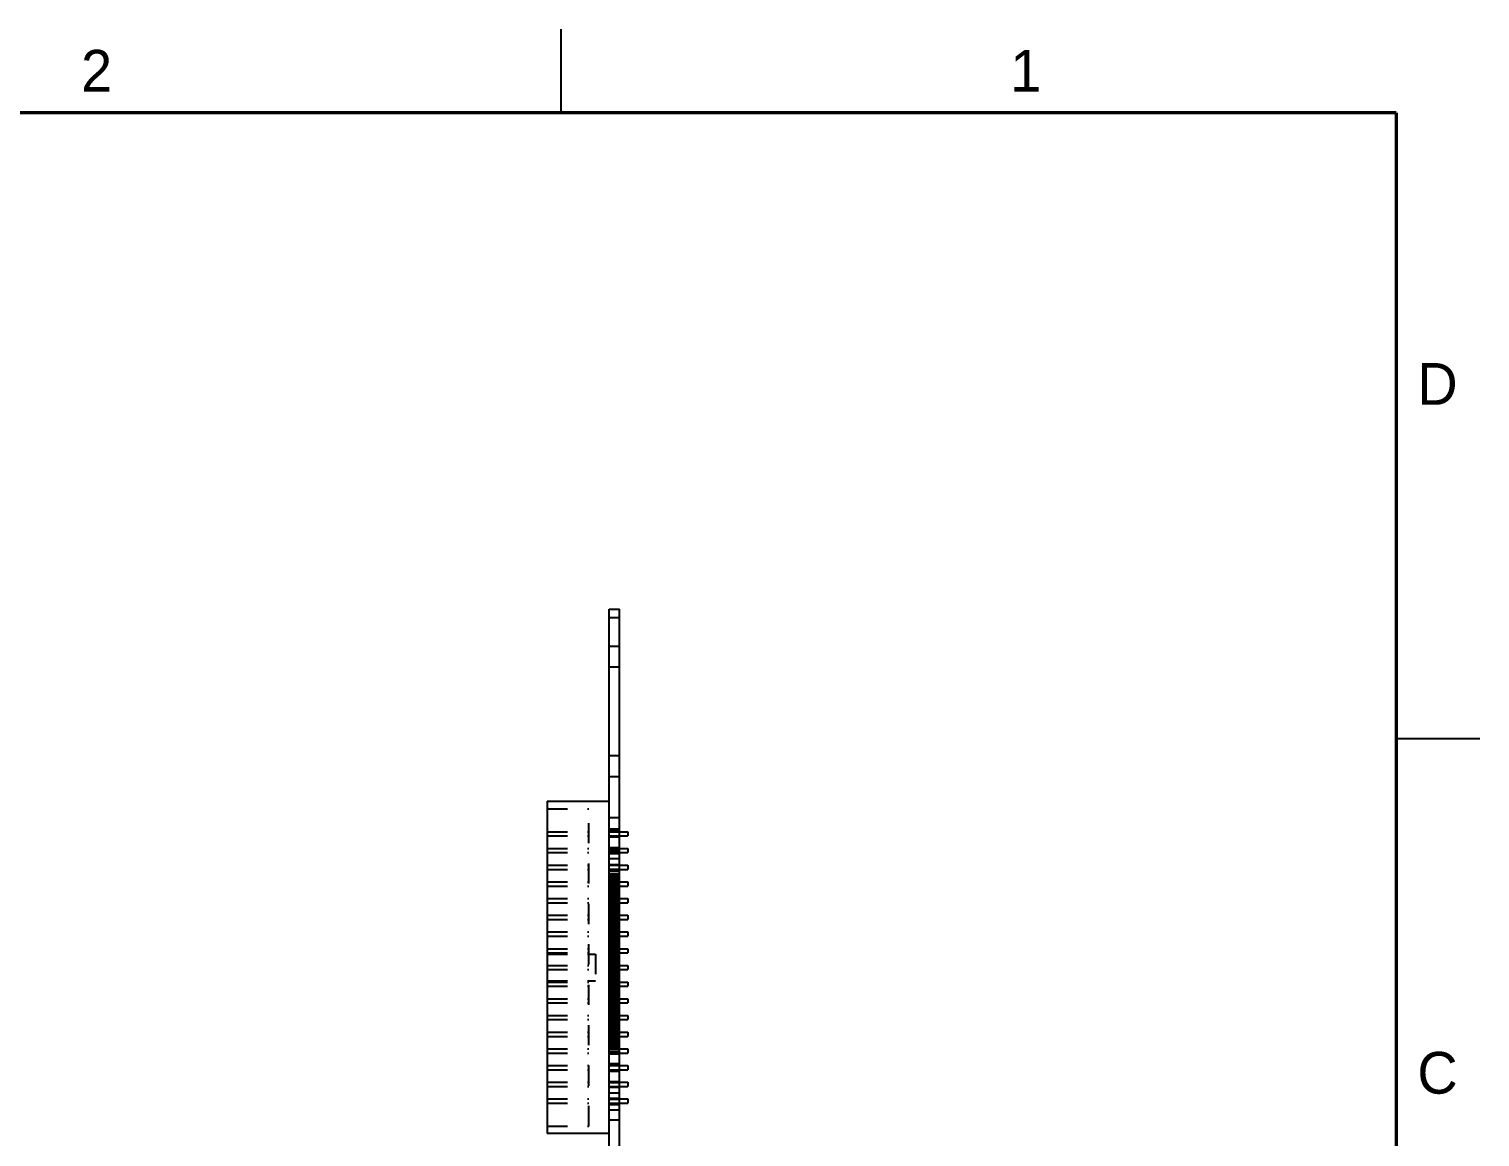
# Model space of a CAD drawing. Header units: inches. Extents: x 0 to 22, y 0 to 17.
# Drawn here: x 13.31 to 22, y 10.37 to 17 of the extents above; entities that cross this region are included whole.
import ezdxf

# ---------------------------------------------------------------- set-up
doc = ezdxf.new("R2010")
doc.units = ezdxf.units.IN
doc.header["$LTSCALE"] = 1.21
doc.header["$MEASUREMENT"] = 0
doc.linetypes.add('HIDDEN', pattern=[0.2, 0.1, -0.1])
doc.layers.get('0').update_dxf_attribs({"linetype": 'CONTINUOUS'})
doc.layers.add('DEFAULT_2', color=8, linetype='HIDDEN')
doc.styles.add('TEXTSTYLE_2', font='txt')

msp = doc.modelspace()

# ---------------------------------------------------------------- linework, layer by layer
at = {"color": 2, "linetype": 'CONTINUOUS'}
for p, q in [((16.5, 16.5), (16.5, 17)), ((22, 12.75), (21.5, 12.75))]:
    msp.add_line(p, q, dxfattribs=at)
at = {"color": 7, "linetype": 'CONTINUOUS'}
for p, q in [((16.7857, 10.1256), (16.7857, 13.5256)), ((16.7857, 13.5256), (16.8477, 13.5256)), ((16.7857, 13.4756), (16.8477, 13.4756)), ((16.8477, 10.1256), (16.8477, 13.5256)), ((16.4157, 12.3756), (16.4157, 10.3856)), ((16.4157, 12.3756), (16.7857, 12.3756)), ((16.8477, 12.1931), (16.8977, 12.1931)), ((16.8477, 12.1681), (16.8977, 12.1681)), ((16.8977, 12.1931), (16.8977, 12.1681)), ((16.8477, 12.0931), (16.8977, 12.0931)), ((16.8977, 12.0931), (16.8977, 12.0681)), ((16.8477, 12.0681), (16.8977, 12.0681)), ((16.8477, 11.9931), (16.8977, 11.9931)), ((16.8977, 11.9931), (16.8977, 11.9681)), ((16.8477, 11.9681), (16.8977, 11.9681)), ((16.8477, 11.8931), (16.8977, 11.8931)), ((16.8477, 11.8681), (16.8977, 11.8681)), ((16.8977, 11.8931), (16.8977, 11.8681)), ((16.8477, 11.7931), (16.8977, 11.7931)), ((16.8477, 11.7681), (16.8977, 11.7681)), ((16.8977, 11.7931), (16.8977, 11.7681)), ((16.8477, 11.6931), (16.8977, 11.6931)), ((16.8477, 11.6681), (16.8977, 11.6681)), ((16.8977, 11.6931), (16.8977, 11.6681)), ((16.8477, 11.5931), (16.8977, 11.5931)), ((16.8477, 11.5681), (16.8977, 11.5681)), ((16.8977, 11.5931), (16.8977, 11.5681)), ((16.8477, 11.4931), (16.8977, 11.4931)), ((16.8477, 11.4681), (16.8977, 11.4681)), ((16.8977, 11.4931), (16.8977, 11.4681)), ((16.8477, 11.3931), (16.8977, 11.3931)), ((16.8977, 11.3931), (16.8977, 11.3681)), ((16.8477, 11.3681), (16.8977, 11.3681)), ((16.8477, 11.2931), (16.8977, 11.2931)), ((16.8977, 11.2931), (16.8977, 11.2681)), ((16.8477, 11.2681), (16.8977, 11.2681)), ((16.8477, 11.1931), (16.8977, 11.1931)), ((16.8477, 11.1681), (16.8977, 11.1681)), ((16.8977, 11.1931), (16.8977, 11.1681)), ((16.8477, 11.0931), (16.8977, 11.0931)), ((16.8477, 11.0681), (16.8977, 11.0681)), ((16.8977, 11.0931), (16.8977, 11.0681)), ((16.8477, 10.9931), (16.8977, 10.9931)), ((16.8477, 10.9681), (16.8977, 10.9681)), ((16.8977, 10.9931), (16.8977, 10.9681)), ((16.8477, 10.8931), (16.8977, 10.8931)), ((16.8477, 10.8681), (16.8977, 10.8681)), ((16.8977, 10.8931), (16.8977, 10.8681)), ((16.8477, 10.7931), (16.8977, 10.7931)), ((16.8977, 10.7931), (16.8977, 10.7681)), ((16.8477, 10.7681), (16.8977, 10.7681)), ((16.8477, 10.6931), (16.8977, 10.6931)), ((16.8977, 10.6931), (16.8977, 10.6681)), ((16.8477, 10.6681), (16.8977, 10.6681)), ((16.8477, 10.5931), (16.8977, 10.5931)), ((16.8477, 10.5681), (16.8977, 10.5681)), ((16.8977, 10.5931), (16.8977, 10.5681)), ((16.7857, 10.3856), (16.4157, 10.3856))]:
    msp.add_line(p, q, dxfattribs=at)
at = {"color": 7, "linetype": 'CONTINUOUS', "const_width": 0.02}
for points in [[(21.5, 16.5), (0.5, 16.5)], [(21.5, 0.5), (21.5, 16.5)]]:
    msp.add_lwpolyline(points, dxfattribs=at)
at = {"layer": 'DEFAULT_2', "color": 8, "linetype": 'HIDDEN'}
for p, q in [((16.8477, 13.3031), (16.7857, 13.3031)), ((16.8477, 13.1781), (16.7857, 13.1781)), ((16.8477, 12.6481), (16.7857, 12.6481)), ((16.8477, 12.5231), (16.7857, 12.5231)), ((16.4157, 12.3306), (16.6657, 12.3306)), ((16.6657, 10.4306), (16.6657, 12.3306)), ((16.8477, 12.2768), (16.7857, 12.2768)), ((16.4157, 12.1931), (16.6657, 12.1931)), ((16.4157, 12.1681), (16.6657, 12.1681)), ((16.8477, 12.2079), (16.7857, 12.2079)), ((16.7857, 12.1981), (16.8477, 12.1981)), ((16.7857, 12.1931), (16.8477, 12.1931)), ((16.7857, 12.1928), (16.8477, 12.1928)), ((16.7857, 12.1683), (16.8477, 12.1683)), ((16.7857, 12.1681), (16.8477, 12.1681)), ((16.7857, 12.1631), (16.8477, 12.1631)), ((16.4157, 12.0931), (16.6657, 12.0931)), ((16.7857, 12.0981), (16.8477, 12.0981)), ((16.7857, 12.0931), (16.8477, 12.0931)), ((16.7857, 12.0928), (16.8477, 12.0928)), ((16.8477, 12.0781), (16.7857, 12.0781)), ((16.4157, 12.0681), (16.6657, 12.0681)), ((16.4157, 11.9931), (16.6657, 11.9931)), ((16.7857, 12.0683), (16.8477, 12.0683)), ((16.7857, 12.0681), (16.8477, 12.0681)), ((16.7857, 12.0631), (16.8477, 12.0631)), ((16.8477, 12.0309), (16.7857, 12.0309)), ((16.7857, 11.9981), (16.8477, 11.9981)), ((16.7857, 11.9931), (16.8477, 11.9931)), ((16.7857, 11.9928), (16.8477, 11.9928)), ((16.4157, 11.9681), (16.6657, 11.9681)), ((16.7857, 11.9683), (16.8477, 11.9683)), ((16.7857, 11.9681), (16.8477, 11.9681)), ((16.7857, 11.9631), (16.8477, 11.9631)), ((16.8477, 11.9579), (16.7857, 11.9579)), ((16.8477, 11.9421), (16.7857, 11.9421)), ((16.8477, 11.9323), (16.7857, 11.9323)), ((16.8477, 11.9264), (16.7857, 11.9264)), ((16.8477, 11.9165), (16.7857, 11.9165)), ((16.8477, 11.9106), (16.7857, 11.9106)), ((16.8477, 11.9008), (16.7857, 11.9008)), ((16.4157, 11.8931), (16.6657, 11.8931)), ((16.4157, 11.8681), (16.6657, 11.8681)), ((16.7857, 11.8981), (16.8477, 11.8981)), ((16.8477, 11.8949), (16.7857, 11.8949)), ((16.7857, 11.8931), (16.8477, 11.8931)), ((16.7857, 11.8928), (16.8477, 11.8928)), ((16.8477, 11.885), (16.7857, 11.885)), ((16.8477, 11.8791), (16.7857, 11.8791)), ((16.8477, 11.8693), (16.7857, 11.8693)), ((16.7857, 11.8683), (16.8477, 11.8683)), ((16.7857, 11.8681), (16.8477, 11.8681)), ((16.8477, 11.8634), (16.7857, 11.8634)), ((16.7857, 11.8631), (16.8477, 11.8631)), ((16.8477, 11.8535), (16.7857, 11.8535)), ((16.8477, 11.8476), (16.7857, 11.8476)), ((16.8477, 11.8378), (16.7857, 11.8378)), ((16.8477, 11.8319), (16.7857, 11.8319)), ((16.8477, 11.822), (16.7857, 11.822)), ((16.8477, 11.8161), (16.7857, 11.8161)), ((16.4157, 11.7931), (16.6657, 11.7931)), ((16.4157, 11.7681), (16.6657, 11.7681)), ((16.8477, 11.8063), (16.7857, 11.8063)), ((16.8477, 11.8004), (16.7857, 11.8004)), ((16.7857, 11.7981), (16.8477, 11.7981)), ((16.7857, 11.7931), (16.8477, 11.7931)), ((16.7857, 11.7928), (16.8477, 11.7928)), ((16.8477, 11.7905), (16.7857, 11.7905)), ((16.8477, 11.7846), (16.7857, 11.7846)), ((16.8477, 11.7748), (16.7857, 11.7748)), ((16.8477, 11.7689), (16.7857, 11.7689)), ((16.7857, 11.7683), (16.8477, 11.7683)), ((16.7857, 11.7681), (16.8477, 11.7681)), ((16.7857, 11.7631), (16.8477, 11.7631)), ((16.8477, 11.759), (16.7857, 11.759)), ((16.8477, 11.7531), (16.7857, 11.7531)), ((16.8477, 11.7433), (16.7857, 11.7433)), ((16.8477, 11.7374), (16.7857, 11.7374)), ((16.8477, 11.7275), (16.7857, 11.7275)), ((16.4157, 11.6931), (16.6657, 11.6931)), ((16.4157, 11.6681), (16.6657, 11.6681)), ((16.8477, 11.7216), (16.7857, 11.7216)), ((16.8477, 11.7118), (16.7857, 11.7118)), ((16.8477, 11.7059), (16.7857, 11.7059)), ((16.7857, 11.6981), (16.8477, 11.6981)), ((16.8477, 11.6961), (16.7857, 11.6961)), ((16.7857, 11.6931), (16.8477, 11.6931)), ((16.7857, 11.6928), (16.8477, 11.6928)), ((16.8477, 11.6901), (16.7857, 11.6901)), ((16.8477, 11.6803), (16.7857, 11.6803)), ((16.8477, 11.6744), (16.7857, 11.6744)), ((16.7857, 11.6683), (16.8477, 11.6683)), ((16.7857, 11.6681), (16.8477, 11.6681)), ((16.8477, 11.6646), (16.7857, 11.6646)), ((16.7857, 11.6631), (16.8477, 11.6631)), ((16.8477, 11.6586), (16.7857, 11.6586)), ((16.8477, 11.6488), (16.7857, 11.6488)), ((16.8477, 11.6429), (16.7857, 11.6429)), ((16.4157, 11.5931), (16.6657, 11.5931)), ((16.4157, 11.5681), (16.6657, 11.5681)), ((16.8477, 11.6331), (16.7857, 11.6331)), ((16.8477, 11.6272), (16.7857, 11.6272)), ((16.8477, 11.6173), (16.7857, 11.6173)), ((16.8477, 11.6114), (16.7857, 11.6114)), ((16.8477, 11.6016), (16.7857, 11.6016)), ((16.7857, 11.5981), (16.8477, 11.5981)), ((16.8477, 11.5957), (16.7857, 11.5957)), ((16.7857, 11.5931), (16.8477, 11.5931)), ((16.7857, 11.5928), (16.8477, 11.5928)), ((16.8477, 11.5858), (16.7857, 11.5858)), ((16.8477, 11.5799), (16.7857, 11.5799)), ((16.8477, 11.5701), (16.7857, 11.5701)), ((16.7857, 11.5683), (16.8477, 11.5683)), ((16.7857, 11.5681), (16.8477, 11.5681)), ((16.8477, 11.5642), (16.7857, 11.5642)), ((16.7857, 11.5631), (16.8477, 11.5631)), ((16.8477, 11.5543), (16.7857, 11.5543)), ((16.4157, 11.4931), (16.6657, 11.4931)), ((16.4157, 11.4681), (16.6657, 11.4681)), ((16.8477, 11.5484), (16.7857, 11.5484)), ((16.8477, 11.5386), (16.7857, 11.5386)), ((16.8477, 11.5327), (16.7857, 11.5327)), ((16.8477, 11.5228), (16.7857, 11.5228)), ((16.8477, 11.5169), (16.7857, 11.5169)), ((16.8477, 11.5071), (16.7857, 11.5071)), ((16.8477, 11.5012), (16.7857, 11.5012)), ((16.7857, 11.4981), (16.8477, 11.4981)), ((16.7857, 11.4931), (16.8477, 11.4931)), ((16.7857, 11.4928), (16.8477, 11.4928)), ((16.8477, 11.4913), (16.7857, 11.4913)), ((16.8477, 11.4854), (16.7857, 11.4854)), ((16.8477, 11.4756), (16.7857, 11.4756)), ((16.8477, 11.4697), (16.7857, 11.4697)), ((16.7857, 11.4683), (16.8477, 11.4683)), ((16.7857, 11.4681), (16.8477, 11.4681)), ((16.4157, 11.4606), (16.7057, 11.4606)), ((16.4157, 11.3931), (16.6657, 11.3931)), ((16.7057, 11.4606), (16.7057, 11.3006)), ((16.7857, 11.4631), (16.8477, 11.4631)), ((16.8477, 11.4598), (16.7857, 11.4598)), ((16.8477, 11.4539), (16.7857, 11.4539)), ((16.8477, 11.4441), (16.7857, 11.4441)), ((16.8477, 11.4382), (16.7857, 11.4382)), ((16.8477, 11.4283), (16.7857, 11.4283)), ((16.8477, 11.4224), (16.7857, 11.4224)), ((16.8477, 11.4126), (16.7857, 11.4126)), ((16.8477, 11.4067), (16.7857, 11.4067)), ((16.7857, 11.3981), (16.8477, 11.3981)), ((16.8477, 11.3968), (16.7857, 11.3968)), ((16.7857, 11.3931), (16.8477, 11.3931)), ((16.7857, 11.3928), (16.8477, 11.3928)), ((16.8477, 11.3909), (16.7857, 11.3909)), ((16.8477, 11.3811), (16.7857, 11.3811)), ((16.4157, 11.3681), (16.6657, 11.3681)), ((16.4157, 11.3006), (16.7057, 11.3006)), ((16.4157, 11.2931), (16.6657, 11.2931)), ((16.8477, 11.3752), (16.7857, 11.3752)), ((16.7857, 11.3683), (16.8477, 11.3683)), ((16.7857, 11.3681), (16.8477, 11.3681)), ((16.8477, 11.3653), (16.7857, 11.3653)), ((16.7857, 11.3631), (16.8477, 11.3631)), ((16.8477, 11.3594), (16.7857, 11.3594)), ((16.8477, 11.3496), (16.7857, 11.3496)), ((16.8477, 11.3437), (16.7857, 11.3437)), ((16.8477, 11.3338), (16.7857, 11.3338)), ((16.8477, 11.3279), (16.7857, 11.3279)), ((16.8477, 11.3181), (16.7857, 11.3181)), ((16.8477, 11.3122), (16.7857, 11.3122)), ((16.8477, 11.3023), (16.7857, 11.3023)), ((16.7857, 11.2981), (16.8477, 11.2981)), ((16.8477, 11.2964), (16.7857, 11.2964)), ((16.7857, 11.2931), (16.8477, 11.2931)), ((16.7857, 11.2928), (16.8477, 11.2928)), ((16.4157, 11.2681), (16.6657, 11.2681)), ((16.8477, 11.2866), (16.7857, 11.2866)), ((16.8477, 11.2807), (16.7857, 11.2807)), ((16.8477, 11.2709), (16.7857, 11.2709)), ((16.7857, 11.2683), (16.8477, 11.2683)), ((16.7857, 11.2681), (16.8477, 11.2681)), ((16.8477, 11.2649), (16.7857, 11.2649)), ((16.7857, 11.2631), (16.8477, 11.2631)), ((16.8477, 11.2551), (16.7857, 11.2551)), ((16.8477, 11.2492), (16.7857, 11.2492)), ((16.8477, 11.2394), (16.7857, 11.2394)), ((16.8477, 11.2335), (16.7857, 11.2335)), ((16.8477, 11.2236), (16.7857, 11.2236)), ((16.8477, 11.2177), (16.7857, 11.2177)), ((16.8477, 11.2079), (16.7857, 11.2079)), ((16.4157, 11.1931), (16.6657, 11.1931)), ((16.4157, 11.1681), (16.6657, 11.1681)), ((16.8477, 11.202), (16.7857, 11.202)), ((16.7857, 11.1981), (16.8477, 11.1981)), ((16.7857, 11.1931), (16.8477, 11.1931)), ((16.7857, 11.1928), (16.8477, 11.1928)), ((16.8477, 11.1921), (16.7857, 11.1921)), ((16.8477, 11.1862), (16.7857, 11.1862)), ((16.8477, 11.1764), (16.7857, 11.1764)), ((16.8477, 11.1705), (16.7857, 11.1705)), ((16.7857, 11.1683), (16.8477, 11.1683)), ((16.7857, 11.1681), (16.8477, 11.1681)), ((16.7857, 11.1631), (16.8477, 11.1631)), ((16.8477, 11.1606), (16.7857, 11.1606)), ((16.8477, 11.1547), (16.7857, 11.1547)), ((16.8477, 11.1449), (16.7857, 11.1449)), ((16.8477, 11.139), (16.7857, 11.139)), ((16.8477, 11.1291), (16.7857, 11.1291)), ((16.8477, 11.1232), (16.7857, 11.1232)), ((16.4157, 11.0931), (16.6657, 11.0931)), ((16.4157, 11.0681), (16.6657, 11.0681)), ((16.8477, 11.1134), (16.7857, 11.1134)), ((16.8477, 11.1075), (16.7857, 11.1075)), ((16.7857, 11.0981), (16.8477, 11.0981)), ((16.8477, 11.0976), (16.7857, 11.0976)), ((16.7857, 11.0931), (16.8477, 11.0931)), ((16.7857, 11.0928), (16.8477, 11.0928)), ((16.8477, 11.0917), (16.7857, 11.0917)), ((16.8477, 11.0819), (16.7857, 11.0819)), ((16.8477, 11.076), (16.7857, 11.076)), ((16.7857, 11.0683), (16.8477, 11.0683)), ((16.7857, 11.0681), (16.8477, 11.0681)), ((16.8477, 11.0661), (16.7857, 11.0661)), ((16.7857, 11.0631), (16.8477, 11.0631)), ((16.8477, 11.0602), (16.7857, 11.0602)), ((16.8477, 11.0504), (16.7857, 11.0504)), ((16.8477, 11.0445), (16.7857, 11.0445)), ((16.8477, 11.0346), (16.7857, 11.0346)), ((16.4157, 10.9931), (16.6657, 10.9931)), ((16.4157, 10.9681), (16.6657, 10.9681)), ((16.8477, 11.0287), (16.7857, 11.0287)), ((16.8477, 11.0189), (16.7857, 11.0189)), ((16.8477, 11.013), (16.7857, 11.013)), ((16.8477, 11.0031), (16.7857, 11.0031)), ((16.7857, 10.9981), (16.8477, 10.9981)), ((16.8477, 10.9972), (16.7857, 10.9972)), ((16.7857, 10.9931), (16.8477, 10.9931)), ((16.7857, 10.9928), (16.8477, 10.9928)), ((16.8477, 10.9874), (16.7857, 10.9874)), ((16.8477, 10.9815), (16.7857, 10.9815)), ((16.8477, 10.9716), (16.7857, 10.9716)), ((16.7857, 10.9683), (16.8477, 10.9683)), ((16.7857, 10.9681), (16.8477, 10.9681)), ((16.8477, 10.9657), (16.7857, 10.9657)), ((16.7857, 10.9631), (16.8477, 10.9631)), ((16.8477, 10.9559), (16.7857, 10.9559)), ((16.8477, 10.95), (16.7857, 10.95)), ((16.4157, 10.8931), (16.6657, 10.8931)), ((16.4157, 10.8681), (16.6657, 10.8681)), ((16.8477, 10.9401), (16.7857, 10.9401)), ((16.8477, 10.9342), (16.7857, 10.9342)), ((16.8477, 10.9244), (16.7857, 10.9244)), ((16.8477, 10.9185), (16.7857, 10.9185)), ((16.8477, 10.9086), (16.7857, 10.9086)), ((16.8477, 10.9027), (16.7857, 10.9027)), ((16.7857, 10.8981), (16.8477, 10.8981)), ((16.7857, 10.8931), (16.8477, 10.8931)), ((16.8477, 10.8929), (16.7857, 10.8929)), ((16.7857, 10.8928), (16.8477, 10.8928)), ((16.8477, 10.8772), (16.7857, 10.8772)), ((16.7857, 10.8683), (16.8477, 10.8683)), ((16.7857, 10.8681), (16.8477, 10.8681)), ((16.7857, 10.8631), (16.8477, 10.8631)), ((16.4157, 10.7931), (16.6657, 10.7931)), ((16.8477, 10.8045), (16.7857, 10.8045)), ((16.7857, 10.7981), (16.8477, 10.7981)), ((16.7857, 10.7931), (16.8477, 10.7931)), ((16.7857, 10.7928), (16.8477, 10.7928)), ((16.4157, 10.7681), (16.6657, 10.7681)), ((16.4157, 10.6931), (16.6657, 10.6931)), ((16.7857, 10.7683), (16.8477, 10.7683)), ((16.7857, 10.7681), (16.8477, 10.7681)), ((16.7857, 10.7631), (16.8477, 10.7631)), ((16.8477, 10.7573), (16.7857, 10.7573)), ((16.7857, 10.6981), (16.8477, 10.6981)), ((16.7857, 10.6931), (16.8477, 10.6931)), ((16.7857, 10.6928), (16.8477, 10.6928)), ((16.4157, 10.6681), (16.6657, 10.6681)), ((16.7857, 10.6683), (16.8477, 10.6683)), ((16.7857, 10.6681), (16.8477, 10.6681)), ((16.7857, 10.6631), (16.8477, 10.6631)), ((16.8477, 10.6272), (16.7857, 10.6272)), ((16.7857, 10.5981), (16.8477, 10.5981)), ((16.4157, 10.5931), (16.6657, 10.5931)), ((16.4157, 10.5681), (16.6657, 10.5681)), ((16.7857, 10.5931), (16.8477, 10.5931)), ((16.7857, 10.5928), (16.8477, 10.5928)), ((16.7857, 10.5683), (16.8477, 10.5683)), ((16.7857, 10.5681), (16.8477, 10.5681)), ((16.7857, 10.5631), (16.8477, 10.5631)), ((16.8477, 10.5583), (16.7857, 10.5583)), ((16.8477, 10.5256), (16.7857, 10.5256)), ((16.4157, 10.4306), (16.6657, 10.4306)), ((16.8477, 10.4656), (16.7857, 10.4656))]:
    msp.add_line(p, q, dxfattribs=at)

# ---------------------------------------------------------------- texts
at = {"color": 2, "linetype": 'CONTINUOUS', "char_height": 0.25, "width": 0.25, "attachment_point": 1, "line_spacing_factor": 0.9, "style": 'TEXTSTYLE_2'}
for s, insert in [('2', (13.625, 16.875)), ('1', (19.1875, 16.875)), ('D', (21.625, 15)), ('C', (21.625, 10.875))]:
    msp.add_mtext(s, dxfattribs=dict(at, insert=insert))

doc.saveas('drawing.dxf')
